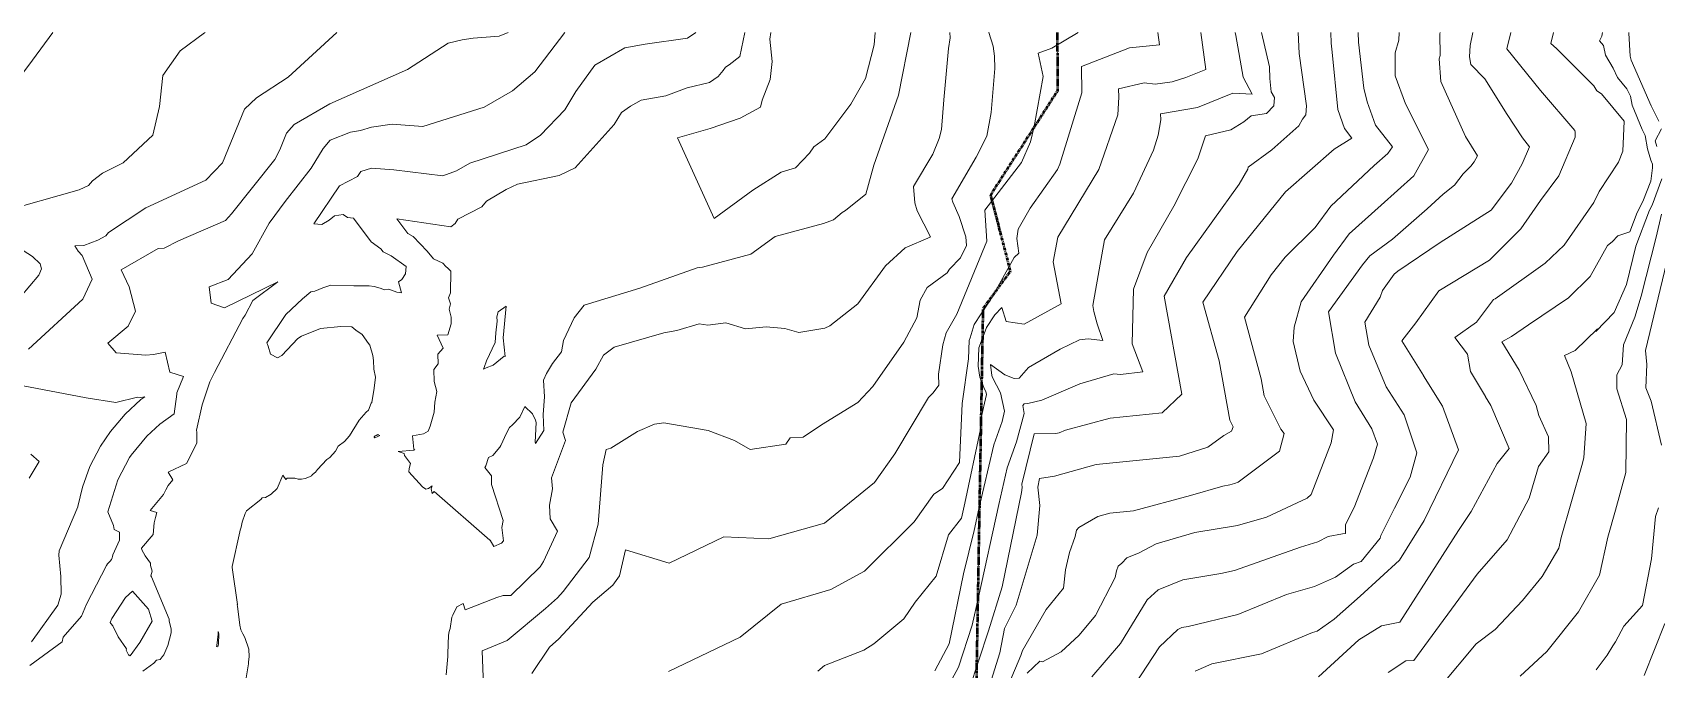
# Model space of a CAD drawing. Header units: metres. Extents: x 808189 to 809552, y 9158146 to 9159172.
# Drawn here: x 808857.6 to 809251.7, y 9159017.4 to 9159172.1 of the extents above; entities that cross this region are included whole.
import ezdxf

# ---------------------------------------------------------------- set-up
doc = ezdxf.new("R2010")
doc.units = ezdxf.units.M
doc.linetypes.add('ACAD_ISO08W100', pattern=[36, 24, -3, 6, -3])
doc.linetypes.add('PHANTOM2', pattern=[1.25, 0.625, -0.125, 0.125, -0.125, 0.125, -0.125])
doc.layers.add('AA L BOT', color=148, linetype='ACAD_ISO08W100')
doc.layers.add('C-TOPO-MAJR', color=9, linetype='Continuous')

msp = doc.modelspace()

# ---------------------------------------------------------------- linework, layer by layer
at = {"layer": 'AA L BOT', "color": 11, "linetype": 'PHANTOM2', "lineweight": 50, "flags": 128}
msp.add_lwpolyline([(809106.24, 9159172.13), (809106.35, 9159157.97), (809090.06, 9159132.63), (809094.85, 9159114.11), (809088.21, 9159105.06), (809082.85, 9158802.17), (809109.98, 9158770.13), (809098.89, 9158744.25), (809143.28, 9158646.89), (809137.11, 9158584.04), (809129.65, 9158530.63), (809094.16, 9158510.92), (808995.59, 9158550.33), (808940.39, 9158558.21), (808918.7, 9158538.51), (808877.3, 9158361.19), (808895.05, 9158313.91), (808928.56, 9158304.05), (808938.42, 9158268.59), (808934.49, 9158201.26), (808909.44, 9158149.88)], dxfattribs=at)
at = {"layer": 'C-TOPO-MAJR', "color": 9, "linetype": 'Continuous', "lineweight": 5}
for points, elevation in [([(808850.02, 9159128.54), (808868.89, 9159133.93), (808871.2, 9159134.96), (808872.13, 9159136.11), (808874.54, 9159137.93), (808879.59, 9159140.47), (808886.81, 9159147.18), (808888.39, 9159154.12), (808889.24, 9159161.64), (808893.44, 9159167.66), (808899.35, 9159172.03), (808899.52, 9159172.13)], 2560), ([(808862.53, 9159172.13), (808857.61, 9159165.42), (808852.65, 9159158.75)], 2570), ([(808931.47, 9159172.13), (808919.61, 9159161.27), (808911.92, 9159156.26), (808909.06, 9159153.52), (808903.66, 9159140.49), (808899.66, 9159136.27), (808885.1, 9159129.52), (808876.06, 9159123.58), (808875.36, 9159122.71), (808873.43, 9159121.67), (808870, 9159120.43), (808867.86, 9159120.31), (808868.69, 9159118.99), (808869.65, 9159117.94), (808872.02, 9159112.24), (808869.83, 9159107.38), (808856.63, 9159095.18)], 2550), ([(808856.93, 9159018.39), (808864.8, 9159024.15), (808865.05, 9159025.26), (808869.44, 9159030.35), (808870.67, 9159033.28), (808875.5, 9159042.65), (808875.79, 9159043.07), (808876.08, 9159043.39), (808876.45, 9159043.74), (808876.76, 9159044.12), (808876.95, 9159044.53), (808877, 9159044.83), (808877.1, 9159045.27), (808878.66, 9159048.79), (808878.73, 9159050.74), (808877.43, 9159051.41), (808877.25, 9159052.39), (808875.83, 9159055.71), (808878.29, 9159063.48), (808881.14, 9159068.93), (808881.5, 9159069.46), (808885.3, 9159074.07), (808888.44, 9159077), (808891.92, 9159079.55), (808892.59, 9159084.28), (808892.6, 9159084.65), (808894.25, 9159088.59), (808890.91, 9159089.66), (808889.76, 9159094.48), (808886.97, 9159093.95), (808885.07, 9159093.77), (808877.92, 9159094.35), (808875.88, 9159096.71), (808880.79, 9159100.83), (808882.58, 9159104.43), (808881.01, 9159110.33), (808879.13, 9159114.46), (808888.1, 9159119.68), (808889.55, 9159119.75), (808893.04, 9159121.56), (808904.38, 9159126.47), (808905.88, 9159128.05), (808916.38, 9159141.29), (808917.58, 9159143.62), (808919.23, 9159147.64), (808920.43, 9159149.08), (808921.1, 9159149.77), (808929.76, 9159154.82), (808948.57, 9159163.14), (808958.42, 9159169.51), (808961.85, 9159170.37), (808964.54, 9159170.78), (808970.79, 9159171.21), (808972.99, 9159172.13)], 2540), ([(808986.75, 9159172.13), (808979.45, 9159162.53), (808974.03, 9159157.95), (808967.15, 9159153.95), (808952.27, 9159149.3), (808944.85, 9159149.83), (808939.83, 9159149.16), (808937.17, 9159148.31), (808934.76, 9159147.92), (808929.8, 9159145.95), (808928.08, 9159143.97), (808925.21, 9159139.17), (808918.87, 9159131.07), (808914.98, 9159125.84), (808910.9, 9159118.33), (808905.07, 9159112.14), (808900.45, 9159110.33), (808900.96, 9159106.41), (808904.2, 9159105.29), (808917.15, 9159111.59), (808911.06, 9159107), (808909.22, 9159103.51), (808908.64, 9159102.66), (808901.73, 9159089.51), (808900.64, 9159087.25), (808898.76, 9159081.66), (808897.36, 9159075.55), (808897.46, 9159075.02), (808897.48, 9159072.4), (808894.94, 9159067.41), (808890.54, 9159065.36), (808891.64, 9159063.46), (808890.54, 9159062.14), (808889.9, 9159061.09), (808889.35, 9159059.91), (808886.12, 9159056.03), (808887.79, 9159055.54), (808887.39, 9159054.32), (808887.13, 9159053), (808886.86, 9159050.19), (808884.06, 9159046.86), (808884.11, 9159046.46), (808884.89, 9159045), (808886.19, 9159043.25), (808886.24, 9159042.64), (808886.61, 9159041.29), (808886.3, 9159040.19), (808886.48, 9159039.93), (808890.72, 9159029.62), (808890.73, 9159029.27), (808891.19, 9159027.22), (808891.26, 9159026.78), (808891.21, 9159026.32), (808890.44, 9159023.23), (808889.43, 9159021), (808889.07, 9159020.46), (808888.55, 9159019.84), (808887.66, 9159019.66), (808886.99, 9159018.99), (808884.38, 9159017.03)], 2530), ([(809018.57, 9159172.13), (809016.49, 9159170.73), (809006.29, 9159169.26), (809001.33, 9159168.4), (808994.01, 9159164.15), (808989.41, 9159157.75), (808986.8, 9159153.33), (808980.85, 9159147.16), (808977.35, 9159144.8), (808963.69, 9159140.42), (808960.49, 9159138.56), (808957.18, 9159137.32), (808945.26, 9159138.78), (808939.83, 9159139.19), (808937.25, 9159138.36), (808936.46, 9159137.16), (808932.04, 9159134.88), (808925.88, 9159125.67), (808927.79, 9159125.49), (808929.57, 9159126.57), (808930.88, 9159127.59), (808932.96, 9159127.88), (808934.03, 9159127.22), (808935.44, 9159127.06), (808939.73, 9159121.31), (808942.15, 9159119.58), (808942.67, 9159118.83), (808944.58, 9159117.87), (808948.28, 9159115.29), (808948.13, 9159113.47), (808947.24, 9159112.14), (808946.39, 9159111.59), (808947.12, 9159108.91), (808945.99, 9159109.06), (808944.05, 9159109.78), (808942.99, 9159109.61), (808941.98, 9159110), (808940.5, 9159110.44), (808939.28, 9159110.57), (808936.09, 9159110.63), (808935.52, 9159110.57), (808929.94, 9159110.72), (808928.06, 9159110.14), (808926.12, 9159109.33), (808925.15, 9159109.1), (808923.06, 9159107.43), (808919.09, 9159103.66), (808914.48, 9159096.74), (808914.5, 9159096.6), (808914.79, 9159095.97), (808915.36, 9159093.99), (808917.02, 9159093.12), (808918.06, 9159093.65), (808918.1, 9159093.69), (808921.99, 9159097.84), (808922.82, 9159098.39), (808927.46, 9159100.25), (808932.43, 9159100.74), (808935.1, 9159100.61), (808936.02, 9159099.8), (808937.54, 9159098.79), (808939.09, 9159096.6), (808939.42, 9159096.2), (808940.13, 9159093.7), (808940.34, 9159092.43), (808940.45, 9159090.32), (808940.79, 9159088.39), (808940.53, 9159085.75), (808939.91, 9159082.27), (808939.8, 9159082.12), (808939.14, 9159080.44), (808938.53, 9159079.9), (808936.89, 9159077.98), (808934.48, 9159074.13), (808933.26, 9159072.8), (808931.72, 9159071.62), (808931.1, 9159070.48), (808929.71, 9159068.9), (808929.01, 9159068.41), (808926.73, 9159066.01), (808926.28, 9159065.33), (808926.27, 9159065.33), (808925.53, 9159064.81), (808925.27, 9159064.48), (808924.78, 9159064.24), (808923.71, 9159063.82), (808922.89, 9159063.64), (808922.06, 9159063.65), (808921.26, 9159063.87), (808919.36, 9159063.9), (808919.03, 9159063.6), (808918.29, 9159064.64), (808916.96, 9159061.35), (808915.53, 9159060.03), (808914.15, 9159059.16), (808913.35, 9159059.09), (808912.99, 9159058.72), (808909.49, 9159055.94), (808909.17, 9159055.29), (808908.44, 9159053.18), (808908.22, 9159051.99), (808908, 9159051.27), (808907.87, 9159050.87), (808906.02, 9159042.42), (808906.02, 9159042.16), (808907.3, 9159033.18), (808907.26, 9159033.1), (808907.31, 9159032.79), (808907.89, 9159028.18), (808908.16, 9159027.02), (808908.59, 9159026.12), (808909.11, 9159025.21), (808910.05, 9159022.32), (808910.14, 9159020.5), (808909.99, 9159019.3), (808909.99, 9159018.82), (808909.24, 9159014.39)], 2520), ([(809030.48, 9159172.13), (809029.22, 9159166.29), (809026.67, 9159164.3), (809025.75, 9159163.72), (809025.17, 9159162.88), (809023.97, 9159161.44), (809021.84, 9159159.96), (809016.43, 9159158.66), (809011.25, 9159156.73), (809005.3, 9159155.69), (809002.73, 9159154.22), (809000.51, 9159152.71), (808998.77, 9159149.77), (808989.25, 9159139.26), (808985.37, 9159137.42), (808975.31, 9159135.26), (808972.55, 9159133.96), (808967.75, 9159131.18), (808966.58, 9159129.82), (808960.77, 9159126.79), (808960.14, 9159125.72), (808959.08, 9159124.91), (808945.96, 9159126.88), (808948.64, 9159123.33), (808949.99, 9159122.55), (808953.38, 9159119.05), (808954.9, 9159117.16), (808957.15, 9159116.06), (808957.85, 9159115.32), (808958.39, 9159114.91), (808959.08, 9159114.16), (808959.02, 9159108.92), (808958.53, 9159107.69), (808959.05, 9159106.2), (808958.66, 9159104.96), (808959.19, 9159103.02), (808959.21, 9159101.37), (808958.38, 9159098.68), (808955.79, 9159098.63), (808957.24, 9159095.49), (808955.96, 9159094.02), (808956, 9159091.67), (808954.97, 9159090.26), (808955.03, 9159087.39), (808955.67, 9159084.93), (808955.22, 9159082.38), (808955.06, 9159079.9), (808954.1, 9159076.49), (808953.63, 9159075.34), (808952.49, 9159074.64), (808949.79, 9159074.14), (808950.09, 9159070.89), (808950.33, 9159070.78), (808950.12, 9159070.67), (808946.34, 9159070.35), (808947.74, 9159069.89), (808947.89, 9159069.39), (808949.31, 9159067.41), (808948.98, 9159066.22), (808948.89, 9159065.46), (808952.2, 9159061.82), (808952.99, 9159061.21), (808953.65, 9159061.34), (808954.6, 9159062.05), (808954.32, 9159061.32), (808954.56, 9159060.14), (808955.09, 9159060.68), (808968.58, 9159048.86), (808968.59, 9159048.85), (808968.63, 9159048.81), (808969.56, 9159047.33), (808971.36, 9159048.12), (808971.89, 9159048.67), (808971.49, 9159051.92), (808971.82, 9159053.58), (808968.95, 9159062.37), (808968.95, 9159064.46), (808967.32, 9159066.46), (808967.58, 9159066.89), (808968.26, 9159068.93), (808969.3, 9159069.38), (808970.99, 9159071.39), (808971.26, 9159071.84), (808972.59, 9159074.79), (808973.35, 9159076.16), (808974.1, 9159076.85), (808975.83, 9159078.73), (808977.04, 9159081.33), (808978.88, 9159079.54), (808979.62, 9159078.01), (808979.8, 9159077.37), (808979.57, 9159072.64), (808979.63, 9159072.3), (808981.67, 9159075.46), (808981.52, 9159079.34), (808981.81, 9159083.6), (808981.6, 9159087.68), (808982.3, 9159089.27), (808983.79, 9159091.72), (808985.93, 9159094.53), (808986.41, 9159097.34), (808989, 9159102.84), (808991.47, 9159105.92), (809004.94, 9159110), (809018.86, 9159114.97), (809020.17, 9159115.14), (809031.92, 9159118.29), (809037.79, 9159122.61), (809049.51, 9159125.76), (809051.99, 9159126.66), (809054.07, 9159128.39), (809054.86, 9159128.88), (809059.8, 9159132.84), (809061.75, 9159139.9), (809067.77, 9159156.86), (809070.71, 9159172.13)], 2510), ([(808957.94, 9159016.1), (808958.38, 9159020.59), (808958.39, 9159021.17), (808958.38, 9159021.27), (808958.54, 9159025.79), (808958.69, 9159026.65), (808958.95, 9159027.37), (808959.37, 9159030.13), (808959.56, 9159030.65), (808960.53, 9159032.6), (808962.1, 9159033.48), (808962.61, 9159031.92), (808970.24, 9159034.94), (808971.83, 9159035.38), (808973.64, 9159035.42), (808980.81, 9159042.38), (808981.55, 9159043.62), (808985.01, 9159051.02), (808983.24, 9159054.02), (808983.08, 9159057.3), (808983.73, 9159061.29), (808983.53, 9159063.98), (808986.94, 9159073.03), (808986.24, 9159075.07), (808988.32, 9159082.2), (808994.29, 9159090.39), (808996.14, 9159093.76), (808998.75, 9159095.68), (809010.76, 9159099.18), (809013.92, 9159099.76), (809019.39, 9159101.36), (809021.43, 9159101.01), (809025.81, 9159101.58), (809030.64, 9159100.14), (809035.58, 9159100.65), (809040.16, 9159100.26), (809043.54, 9159099.23), (809049.83, 9159100.28), (809051.05, 9159100.88), (809057.85, 9159106.19), (809064.57, 9159115.44), (809069.37, 9159119.84), (809075.4, 9159122.45), (809075.45, 9159122.48), (809075.49, 9159122.51), (809072.27, 9159128.83), (809071.69, 9159130.77), (809071.38, 9159134.69), (809076.04, 9159142.59), (809077.6, 9159146.41), (809078.18, 9159148.58), (809078.75, 9159155.74), (809079.83, 9159168.23), (809080.3, 9159170.8), (809080.16, 9159172.13)], 2520), ([(808967.24, 9159007.11), (808966.69, 9159021.93), (808972.73, 9159024.48), (808982.03, 9159032.24), (808985.01, 9159034.84), (808986.39, 9159036.33), (808992.69, 9159044.66), (808994.85, 9159052.68), (808996, 9159067.13), (808996.83, 9159070.84), (808997.95, 9159071.19), (809004.37, 9159075.19), (809008.56, 9159076.98), (809010.8, 9159077.3), (809021.56, 9159075.48), (809027.97, 9159073.04), (809031.74, 9159070.87), (809040.42, 9159072.17), (809041.43, 9159073.71), (809044.56, 9159073.88), (809049.06, 9159076.85), (809057.84, 9159082.29), (809061.52, 9159086.16), (809069, 9159096.92), (809072.2, 9159102.82), (809073, 9159107.13), (809074.72, 9159110.15), (809079.57, 9159113.79), (809080.14, 9159114.63), (809082.81, 9159117.43), (809084.21, 9159120.37), (809084.05, 9159122.52), (809082.46, 9159127.47), (809080.9, 9159130.88), (809080.71, 9159131.76), (809086.54, 9159141.83), (809089.16, 9159146.92), (809090.21, 9159152.65), (809091.07, 9159163.38), (809091.04, 9159166.37), (809090.67, 9159168.82), (809089.63, 9159172.08), (809089.76, 9159172.13)], 2530), ([(808978.76, 9159016.45), (808983.04, 9159022.88), (808985.28, 9159024.83), (808993.55, 9159033.75), (808998.4, 9159037.87), (809000.06, 9159040.2), (809001.52, 9159046.46), (809012.05, 9159043.26), (809025.38, 9159049.67), (809036.26, 9159049.13), (809049.81, 9159052.97), (809061.89, 9159062.81), (809066.83, 9159069.78), (809074.99, 9159083.49), (809076.16, 9159084.65), (809077.56, 9159086.5), (809077.45, 9159089.18), (809078.51, 9159096.25), (809079.31, 9159099.18), (809081.89, 9159103.7), (809089.2, 9159121.45), (809088.65, 9159128.99), (809097.58, 9159140.56), (809099.79, 9159145.59), (809100.69, 9159149.27), (809102.85, 9159161.45), (809101.6, 9159167.06), (809104.92, 9159168.34), (809111.35, 9159172.13)], 2540), ([(809011.92, 9159016.97), (809029.29, 9159025.3), (809039.23, 9159033.3), (809051.29, 9159036.83), (809059.47, 9159041.29), (809071.5, 9159053.3), (809076.34, 9159059.97), (809078.42, 9159061.4), (809082.55, 9159067.67), (809083.16, 9159082.05), (809084.75, 9159092.88), (809084.9, 9159097.28), (809085.16, 9159097.95), (809086.1, 9159101.21), (809089.49, 9159106.39), (809089.91, 9159106.91), (809095.83, 9159117.49), (809096.97, 9159118.53), (809096.41, 9159122.13), (809096.74, 9159124.33), (809099.67, 9159129.43), (809106.28, 9159138.85), (809106.88, 9159140.18), (809112.21, 9159157.45), (809112.14, 9159163.88), (809123.75, 9159168.38), (809131.06, 9159169.16), (809130.69, 9159172.13)], 2550), ([(809036.75, 9159172.13), (809036.51, 9159170.48), (809037.09, 9159165.06), (809036.57, 9159160.74), (809034.68, 9159155.65), (809034.24, 9159153.99), (809029.35, 9159151.28), (809022.03, 9159148.78), (809014.14, 9159146.57), (809022.99, 9159126.92), (809032.42, 9159133.82), (809039.25, 9159138.17), (809042.7, 9159139.26), (809046.12, 9159142.79), (809047.19, 9159144.36), (809049.86, 9159146.32), (809056.19, 9159154.68), (809059.7, 9159160.94), (809061.84, 9159169.13), (809062.07, 9159172.13)], 2500), ([(809048.12, 9159017.05), (809049.75, 9159018.36), (809059.29, 9159022.1), (809061.73, 9159023.66), (809069.03, 9159029.71), (809071.75, 9159033.74), (809076.84, 9159040.1), (809079.88, 9159050.11), (809083.06, 9159054.2), (809083.84, 9159057.83), (809087.64, 9159075.82), (809087.74, 9159078.22), (809089.09, 9159084.19), (809088.94, 9159084.93), (809088.61, 9159085.54), (809087.43, 9159088.43), (809087.09, 9159091.12), (809087.24, 9159095.51), (809088.78, 9159099.55), (809089.05, 9159100.48), (809091.14, 9159103.59), (809092.82, 9159105.31), (809093.83, 9159101.95), (809098.26, 9159101.31), (809107.17, 9159106.19), (809107.17, 9159106.19), (809105.3, 9159116.44), (809106.38, 9159122.41), (809116.38, 9159138.88), (809120.95, 9159152.12), (809121.23, 9159156.42), (809121.16, 9159158.41), (809127.37, 9159159.88), (809129.99, 9159159.55), (809134.11, 9159160.11), (809137.48, 9159161.17), (809142.35, 9159163.13), (809141.11, 9159172.13)], 2560), ([(809076.55, 9159017.07), (809080.02, 9159023.66), (809083.53, 9159040.62), (809086.07, 9159051.21), (809087.24, 9159056.4), (809090.88, 9159072.01), (809092.9, 9159077.64), (809093.46, 9159080.19), (809092.5, 9159084.64), (809090.56, 9159088.33), (809090.36, 9159088.81), (809090.03, 9159091.5), (809093.54, 9159088.98), (809095.83, 9159088.11), (809097.04, 9159088.15), (809099.3, 9159090.79), (809106.99, 9159095.24), (809111.67, 9159097.52), (809113.78, 9159097.73), (809117.33, 9159097.29), (809115.92, 9159101.35), (809115.13, 9159104.33), (809114.87, 9159105.82), (809117.75, 9159121.73), (809124.78, 9159133.07), (809129.64, 9159143.51), (809130.74, 9159147.21), (809131.39, 9159150.87), (809131.33, 9159152.36), (809140.32, 9159153.9), (809148.86, 9159157.42), (809153.55, 9159157.17), (809151.39, 9159161.29), (809149.6, 9159171.42), (809149.45, 9159172.13)], 2570), ([(809080.68, 9159014.97), (809082.26, 9159017.99), (809085.63, 9159028.18), (809087.12, 9159034.98), (809092.06, 9159057.5), (809094.08, 9159066.39), (809096.34, 9159072.7), (809098.19, 9159079.63), (809097.92, 9159081.54), (809098.24, 9159081.95), (809099.15, 9159081.99), (809102.49, 9159082.82), (809111.7, 9159086.8), (809119.98, 9159089.22), (809121.62, 9159089.07), (809127.01, 9159089.71), (809124.41, 9159096.52), (809124.79, 9159109.79), (809128.05, 9159118.73), (809134.54, 9159129.97), (809140.39, 9159141.45), (809142.21, 9159147.01), (809148.41, 9159148.45), (809151.55, 9159150.44), (809153.29, 9159151.84), (809157.06, 9159152.46), (809158.78, 9159154.33), (809158.96, 9159156.37), (809158.14, 9159157.72), (809157.83, 9159160.95), (809157.79, 9159163.81), (809155.83, 9159172.13)], 2580), ([(809084.86, 9159012.55), (809089.54, 9159026.78), (809092.93, 9159037.49), (809097.61, 9159060.44), (809097.72, 9159061.65), (809097.64, 9159062.39), (809100.69, 9159074.67), (809105.93, 9159074.73), (809106.75, 9159074.86), (809108.29, 9159075.53), (809119.09, 9159078.44), (809131.75, 9159079.79), (809136.45, 9159084.25), (809132.22, 9159108.11), (809137.64, 9159117.45), (809150.42, 9159135.3), (809152.52, 9159138.92), (809152.56, 9159139.4), (809158.35, 9159143.61), (809164.89, 9159149.46), (809165.79, 9159151.1), (809166.6, 9159152.12), (809166.78, 9159154.34), (809164.99, 9159167.02), (809164.72, 9159172.13)], 2590), ([(809087.37, 9159005.65), (809092.31, 9159021.45), (809093.49, 9159027.41), (809096.3, 9159033.01), (809101.37, 9159050.01), (809102.04, 9159057.25), (809101.52, 9159061.74), (809101.95, 9159063.84), (809105.58, 9159064.4), (809115.74, 9159067.2), (809135.91, 9159069.22), (809142.83, 9159071.4), (809146.72, 9159074.28), (809148.55, 9159075.33), (809148.95, 9159076.32), (809148.13, 9159077.99), (809145.57, 9159092.37), (809141.59, 9159106.59), (809149.9, 9159118.91), (809161.65, 9159133.42), (809173.42, 9159143.79), (809177.71, 9159146.42), (809176, 9159148.79), (809174.33, 9159153.45), (809172.95, 9159167.37), (809172.69, 9159169.52), (809172.68, 9159172.13)], 2600), ([(809179.28, 9159172.13), (809179.36, 9159169.77), (809180.62, 9159158.62), (809181.47, 9159155.29), (809183.47, 9159149.59), (809187.63, 9159144.33), (809186.48, 9159142.7), (809183.13, 9159139.85), (809172.65, 9159129.91), (809168.87, 9159124.75), (809161.53, 9159117.56), (809158.18, 9159113.26), (809151.66, 9159102.99), (809155.73, 9159088.01), (809156.47, 9159083.9), (809160.49, 9159075.78), (809161.3, 9159074.76), (809160.19, 9159070.42), (809150.12, 9159062.92), (809149.3, 9159062.57), (809148.12, 9159062.23), (809146.4, 9159061.94), (809138.61, 9159059.67), (809124.78, 9159055.93), (809119.02, 9159055.35), (809116.11, 9159054.56), (809111.47, 9159051.87), (809110.95, 9159051.27), (809110.6, 9159049.69), (809109.25, 9159045.8), (809108.26, 9159041.6), (809107.75, 9159037.19), (809103.57, 9159032), (809097.83, 9159022.05), (809097.41, 9159020.81), (809092.44, 9159008.92)], 2610), ([(809189.19, 9159172.13), (809189.12, 9159170.29), (809188.27, 9159167.18), (809188.3, 9159161.56), (809190.74, 9159154.78), (809196.36, 9159143.72), (809192.81, 9159137.28), (809184.87, 9159130.17), (809177.09, 9159123.25), (809173.31, 9159118.08), (809165.41, 9159106.68), (809163.78, 9159100.53), (809163.49, 9159097.05), (809165.19, 9159089.88), (809168.51, 9159082.8), (809173.27, 9159075.64), (809172.73, 9159072.46), (809167.84, 9159059.96), (809166.88, 9159059.02), (809157.02, 9159054.44), (809149.98, 9159052.37), (809139.62, 9159050.67), (809130.28, 9159047.94), (809126.16, 9159045.76), (809123.17, 9159044.53), (809121.94, 9159043.21), (809121.01, 9159042.55), (809120.6, 9159041.39), (809120.31, 9159039.8), (809115.53, 9159030.5), (809111.54, 9159025.78), (809107.18, 9159021.74), (809102.71, 9159019.29), (809102.04, 9159019.46), (809098.96, 9159016.54)], 2620), ([(809114.63, 9159015.61), (809121.63, 9159023.71), (809128.04, 9159034.31), (809130.77, 9159036.73), (809136.75, 9159039.19), (809145.96, 9159040.71), (809149.24, 9159041.49), (809165.25, 9159047.09), (809169.47, 9159048.4), (809171.97, 9159049.7), (809175.44, 9159050.4), (809176.19, 9159050.48), (809176.21, 9159052.6), (809178.32, 9159056.8), (809183.01, 9159068.8), (809183.94, 9159072.11), (809182.59, 9159075.85), (809178.59, 9159082.44), (809173.81, 9159094.26), (809172.1, 9159104.27), (809180.3, 9159115.69), (809182.13, 9159117.89), (809187.6, 9159121.89), (809196.05, 9159129.33), (809199.87, 9159132.87), (809202.65, 9159135.07), (809204.8, 9159137.82), (809206.59, 9159139.63), (809207.41, 9159140.73), (809208.21, 9159142.13), (809205.3, 9159146.86), (809199.37, 9159160.2), (809198.92, 9159165.74), (809199.15, 9159166.57), (809199.09, 9159171.83), (809199.15, 9159172.13)], 2630), ([(809207.13, 9159172.13), (809206.49, 9159168.95), (809206.28, 9159166.23), (809206.65, 9159164.35), (809210.04, 9159160.83), (809215.42, 9159152.21), (809219.17, 9159146.5), (809220.83, 9159144.35), (809219.11, 9159140.21), (809216.45, 9159135.53), (809211.54, 9159128.97), (809199.22, 9159121.13), (809188.88, 9159114.18), (809188, 9159113.41), (809185.22, 9159109.48), (809184.59, 9159107.85), (809180.89, 9159101.74), (809181.89, 9159096.17), (809186.1, 9159086.06), (809190.47, 9159079.26), (809193.51, 9159070.05), (809191.86, 9159064.12), (809188.09, 9159056.62), (809184.78, 9159049.95), (809184.59, 9159049.34), (809179.99, 9159043.67), (809178.18, 9159042.98), (809173.8, 9159039.84), (809168.72, 9159037.55), (809161.87, 9159035.6), (809150.06, 9159030.75), (809138.03, 9159027.84), (809136.49, 9159027.59), (809135.49, 9159027.17), (809131.03, 9159022.96), (809125.07, 9159013.77)], 2640), ([(809216.35, 9159172.13), (809215.35, 9159168.15), (809223.56, 9159158.04), (809231.9, 9159148.28), (809231.98, 9159147.91), (809231.93, 9159146.71), (809228, 9159137.31), (809223.52, 9159131.34), (809218.77, 9159124.41), (809211.12, 9159116.86), (809198.86, 9159109.35), (809193.28, 9159101.61), (809189.88, 9159097.26), (809195.11, 9159088.83), (809195.14, 9159088.77), (809195.15, 9159088.75), (809195.15, 9159088.75), (809199.71, 9159081.34), (809203.62, 9159070.79), (809195.31, 9159053.61), (809189.33, 9159044.01), (809179.75, 9159035.24), (809173.47, 9159029.65), (809169.36, 9159026.75), (809168.22, 9159026.43), (809155.83, 9159021.23), (809143.75, 9159018.79), (809139.75, 9159017.03)], 2650), ([(809226.7, 9159172.13), (809226.02, 9159169.46), (809227.43, 9159168.24), (809236.44, 9159159.19), (809237.17, 9159157.93), (809238.37, 9159157.25), (809243.81, 9159150.55), (809243.48, 9159143.31), (809242.44, 9159140.65), (809237.8, 9159133.51), (809236.45, 9159130.83), (809229.27, 9159120.47), (809224.65, 9159116.13), (809212.55, 9159107.41), (809212.11, 9159107.29), (809208.03, 9159101.74), (809202.72, 9159098.06), (809205.79, 9159094.04), (809206.54, 9159089.8), (809210.18, 9159083.76), (809210.16, 9159083.66), (809211.45, 9159081.57), (809215.91, 9159071.06), (809212.98, 9159067.46), (809206.68, 9159055.76), (809203.61, 9159051.17), (809189.41, 9159028.95), (809184.97, 9159028.02), (809179.45, 9159024.6), (809169.66, 9159015.65)], 2660), ([(809238.54, 9159172.13), (809238.42, 9159171.23), (809237.87, 9159170.07), (809238.83, 9159168.98), (809239.34, 9159166.62), (809241.16, 9159163.45), (809242.22, 9159161.22), (809244.51, 9159158.44), (809245.34, 9159156.63), (809245.81, 9159154.45), (809248.21, 9159148.56), (809248.94, 9159147.09), (809249.52, 9159143.85), (809250.3, 9159141.15), (809250.7, 9159140.18), (809250.69, 9159139.24), (809250.31, 9159136.01), (809248.39, 9159131.06), (809246.99, 9159128.44), (809245.2, 9159123.71), (809242.28, 9159122.73), (809240.89, 9159121.28), (809239.79, 9159120.43), (809235.6, 9159112.83), (809230.34, 9159107.66), (809220.58, 9159101.1), (809216.46, 9159098.3), (809214.11, 9159096.96), (809218.35, 9159090.09), (809222.46, 9159081.54), (809223.12, 9159079.13), (809225.46, 9159073.9), (809225.56, 9159070.31), (809223.02, 9159066.7), (809220.77, 9159059.06), (809215.41, 9159048.88), (809208.13, 9159040.58), (809192.79, 9159019.62), (809190.86, 9159019.5), (809186.53, 9159016.72)], 2670), ([(809244.97, 9159172.13), (809244.95, 9159171.98), (809245.32, 9159166.33), (809245.53, 9159165.39), (809250.41, 9159154.29), (809252.28, 9159150.59)], 2680), ([(809252.86, 9159148.74), (809251.38, 9159145.8), (809251.76, 9159144.45)], 2680), ([(809252.99, 9159136.55), (809250.62, 9159130.17), (809250, 9159129.01), (809246.65, 9159120.23), (809244.43, 9159110.93), (809241.42, 9159104.14), (809236.94, 9159099.48), (809237.32, 9159100.18), (809231.95, 9159094.92), (809229.37, 9159093.68), (809231.01, 9159089.74), (809234.58, 9159077.18), (809234.04, 9159068.79), (809233.53, 9159067), (809228.57, 9159049.49), (809227.99, 9159046.85), (809223.91, 9159040.04), (809219.19, 9159034.21), (809212.55, 9159027.13), (809207.93, 9159023.69), (809199.24, 9159013.3)], 2680), ([(809252.88, 9159127.96), (809251.57, 9159122.44), (809247.97, 9159108.11), (809246.41, 9159102.95), (809243.68, 9159096.23), (809243.31, 9159091.45), (809242.07, 9159088.95), (809242.02, 9159085.59), (809244.4, 9159078.15), (809244.2, 9159065.27), (809241.74, 9159056.14), (809239.88, 9159049.58), (809237.87, 9159040.35), (809232.71, 9159031.39), (809225.08, 9159021.81), (809218.63, 9159015.82)], 2690), ([(808854.78, 9159108.03), (808859.1, 9159113.15), (808859.79, 9159114.75), (808859.48, 9159115.91), (808857.61, 9159117.69), (808853.95, 9159120.04)], 2560), ([(809255.19, 9159120.46), (809249, 9159094.87), (809249.33, 9159091.51), (809249.05, 9159085.79), (809250.42, 9159082.56), (809252.86, 9159071.91)], 2700), ([(808851.49, 9159087.04), (808870.61, 9159083.41), (808877.79, 9159082.25), (808883.05, 9159083.58), (808883.8, 9159083.5), (808884.86, 9159083.67), (808883.89, 9159082.97), (808880.08, 9159079.46), (808876.48, 9159075.24), (808874.07, 9159071.65), (808871.53, 9159066.73), (808869.68, 9159061.68), (808868.56, 9159057.03), (808868.58, 9159056.98), (808868.59, 9159056.94), (808864.04, 9159046.26), (808863.99, 9159045.15), (808864.46, 9159040.03), (808864.51, 9159035.73), (808863.74, 9159033.06), (808857.31, 9159024.16)], 2550), ([(808856.77, 9159063.89), (808859.18, 9159067.9), (808857.15, 9159069.74)], 2560), ([(809252.14, 9159056.71), (809251.41, 9159054.54), (809250.49, 9159044.31), (809248.3, 9159032.93), (809243.76, 9159027.97), (809241.75, 9159024.1), (809241.06, 9159023.15), (809239.72, 9159020.93), (809237.05, 9159017.31)], 2700), ([(809253.72, 9159028.57), (809248.71, 9159015.98)], 2710)]:
    msp.add_lwpolyline(points, dxfattribs=dict(at, elevation=elevation))
for points, elevation in [([(808969.33, 9159091.33), (808972.02, 9159093.55), (808972.32, 9159093.41), (808971.83, 9159097.98), (808972.54, 9159105.63), (808970.62, 9159104.32), (808970.25, 9159103.05), (808970.32, 9159102.04), (808970.05, 9159099.16), (808969.83, 9159096.87), (808967.74, 9159092.39), (808967.2, 9159090.75), (808967.02, 9159090.34), (808967.71, 9159090.69), (808969.33, 9159091.33)], 2500), ([(808941.47, 9159074.38), (808941.36, 9159074.52), (808940.95, 9159074.24), (808940.73, 9159074.17), (808940.64, 9159074.1), (808940.5, 9159073.94), (808940.49, 9159073.91), (808940.5, 9159073.84), (808940.67, 9159073.67), (808941.35, 9159074.04), (808941.89, 9159074.22), (808941.47, 9159074.38)], 2510), ([(808885.7, 9159032.09), (808881.87, 9159036.48), (808880.17, 9159034.89), (808876.81, 9159029.83), (808876.39, 9159028.81), (808876.62, 9159028.61), (808877.11, 9159028.01), (808878.39, 9159025.39), (808880.39, 9159022.48), (808880.27, 9159022.08), (808880.9, 9159020.96), (808880.92, 9159020.93), (808880.93, 9159020.91), (808880.95, 9159020.88), (808881.07, 9159020.89), (808881.25, 9159020.75), (808883.59, 9159023.99), (808886.63, 9159029.14), (808885.7, 9159032.09)], 2530), ([(808902.31, 9159023.28), (808902.24, 9159023), (808902.57, 9159022.96), (808902.68, 9159023.54), (808902.81, 9159026.11), (808902.62, 9159026.69), (808902.64, 9159025.99), (808902.31, 9159023.28)], 2530)]:
    msp.add_lwpolyline(points, close=True, dxfattribs=dict(at, elevation=elevation))

doc.saveas('drawing.dxf')
